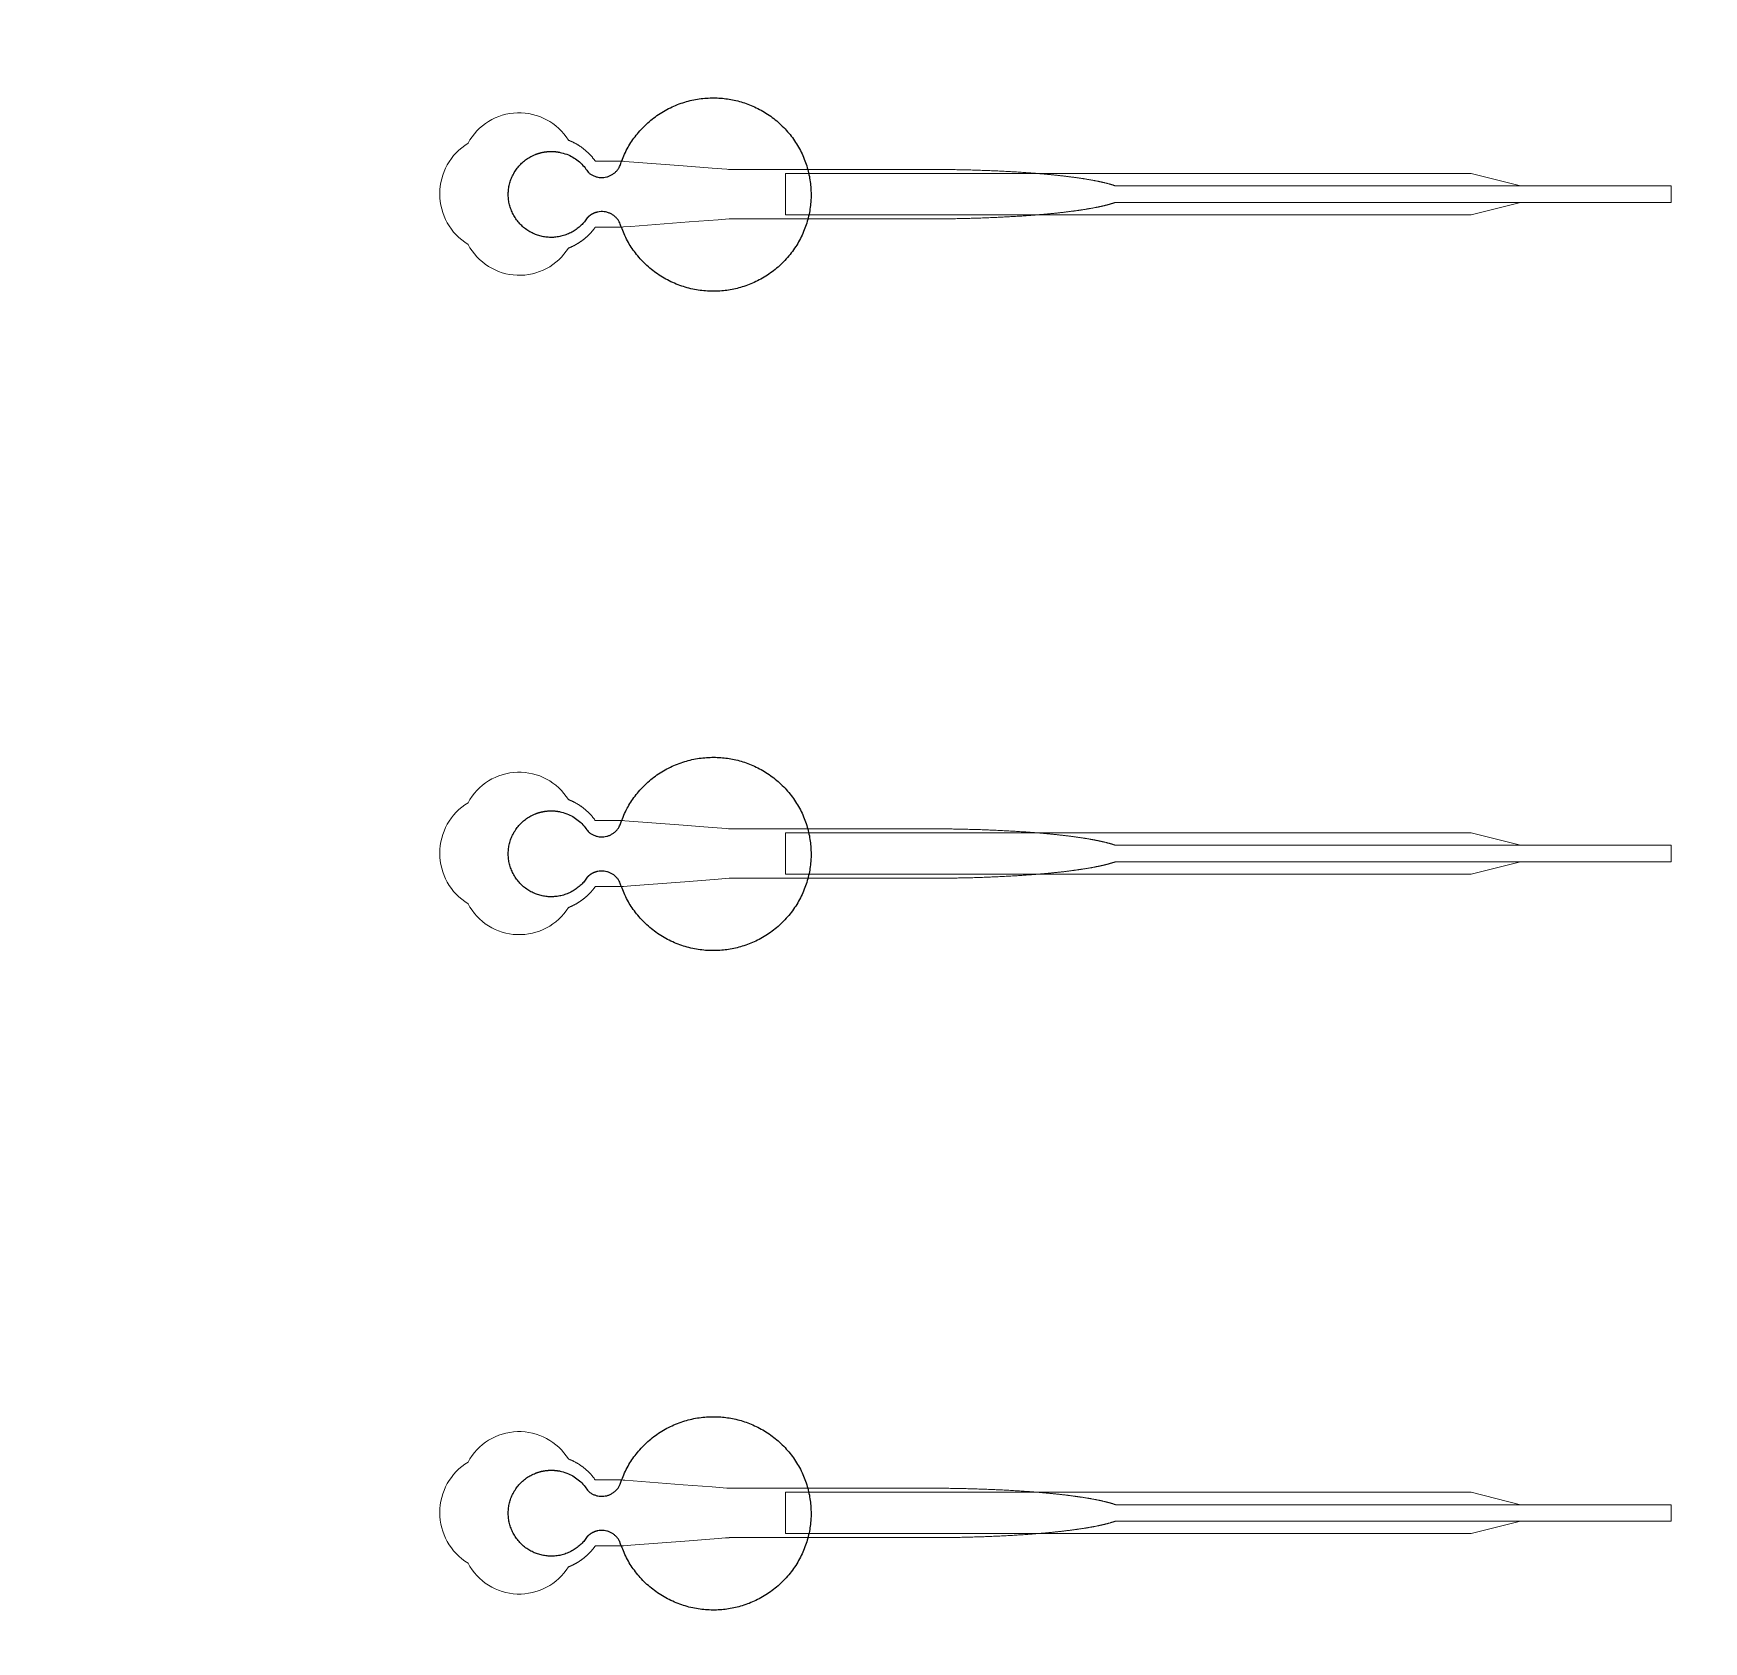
# Model space of a CAD drawing. Header units: inches. Extents: x -52997 to 52003, y -52254 to 52746.
# Drawn here: x 21799 to 26865, y -6397 to -1519 of the extents above; entities that cross this region are included whole.
import ezdxf

# ---------------------------------------------------------------- set-up
doc = ezdxf.new("R2010")
doc.units = ezdxf.units.IN
doc.header["$MEASUREMENT"] = 0
doc.layers.add('1', color=1, linetype='Continuous')
doc.layers.add('2', color=140, linetype='Continuous', lineweight=0)
doc.layers.add('3', color=90, linetype='Continuous', lineweight=0)

msp = doc.modelspace()

# ---------------------------------------------------------------- linework, layer by layer
at = {"layer": '1'}
for points in [[(-16283.4, -47485.7), (0, -47485.7), (16283.4, -47485.7, 5.999107)], [(-16250, -47285.7), (0, -47285.7), (16250, -47285.7, 5.986812)], [(-13685.8, -45485.7), (0, -45485.7), (13685.8, -45485.7, 6.794322)]]:
    msp.add_lwpolyline(points, format="xyb", close=True, dxfattribs=at)
msp.add_circle((-497.2, 245.8), 52500, dxfattribs=at)
for points in [[(23479, -2078.6), (23501.2, -2055.5), (23532.8, -2060.7), (23564.5, -2065.9), (23578.1, -2094.9), (23653.5, -2335.8), (23905.5, -2298.1), (24157.6, -2260.4), (24157.7, -2008.3), (24157.8, -1756.1), (23905.8, -1718.2), (23653.8, -1680.3), (23578.2, -1921.1), (23565, -1949.6), (23534.1, -1955.3), (23503.3, -1961.1), (23480.7, -1939.3), (23429.3, -1855.9), (23334.9, -1882), (23240.5, -1908.1), (23239.3, -2006), (23238.2, -2104), (23331.9, -2132.4), (23425.6, -2160.8), (23479, -2078.6)], [(23479, -4078.6), (23501.2, -4055.5), (23532.8, -4060.7), (23564.5, -4065.9), (23578.1, -4094.9), (23653.5, -4335.8), (23905.5, -4298.1), (24157.6, -4260.4), (24157.7, -4008.3), (24157.8, -3756.1), (23905.8, -3718.2), (23653.8, -3680.3), (23578.2, -3921.1), (23565, -3949.6), (23534.1, -3955.3), (23503.3, -3961.1), (23480.7, -3939.3), (23429.3, -3855.9), (23334.9, -3882), (23240.5, -3908.1), (23239.3, -4006), (23238.2, -4104), (23331.9, -4132.4), (23425.6, -4160.8), (23479, -4078.6)], [(23479, -6078.6), (23501.2, -6055.5), (23532.8, -6060.7), (23564.5, -6065.9), (23578.1, -6094.9), (23653.5, -6335.8), (23905.5, -6298.1), (24157.6, -6260.4), (24157.7, -6008.3), (24157.8, -5756.1), (23905.8, -5718.2), (23653.8, -5680.3), (23578.2, -5921.1), (23565, -5949.6), (23534.1, -5955.3), (23503.3, -5961.1), (23480.7, -5939.3), (23429.3, -5855.9), (23334.9, -5882), (23240.5, -5908.1), (23239.3, -6006), (23238.2, -6104), (23331.9, -6132.4), (23425.6, -6160.8), (23479, -6078.6)]]:
    msp.add_rational_spline(points, [1, 0.884783429184, 1, 0.884783429184, 1, 0.758252289935, 1, 0.758252289935, 1, 0.758252289935, 1, 0.758252289935, 1, 0.888941908896, 1, 0.888941908896, 1, 0.79946124759, 1, 0.79946124759, 1, 0.79946124759, 1, 0.79946124759, 1], degree=2, knots=[0, 0, 0, 0.969535, 0.969535, 1.939069, 1.939069, 3.359405, 3.359405, 4.779741, 4.779741, 6.200078, 6.200078, 7.620414, 7.620414, 8.571947, 8.571947, 9.52348, 9.52348, 10.812277, 10.812277, 12.101074, 12.101074, 13.389871, 13.389871, 14.678668, 14.678668, 14.678668], dxfattribs=at)
at = {"layer": '2'}
for points in [[(-16283.4, -47485.7), (0, -47485.7), (16283.4, -47485.7, 5.999107)], [(-16250, -47285.7), (0, -47285.7), (16250, -47285.7, 5.986812)], [(-13685.8, -45485.7), (0, -45485.7), (13685.8, -45485.7, 6.794322)], [(23421.7, -2170.4), (23422.1, -2170.3), (23422.9, -2170), (23423.8, -2169.7), (23424.6, -2169.3), (23425.5, -2169), (23426.3, -2168.6), (23427.1, -2168.3), (23428, -2167.9), (23428.9, -2167.5), (23429.7, -2167.2), (23430.6, -2166.8), (23431.4, -2166.4), (23432.3, -2166), (23433.1, -2165.6), (23434, -2165.2), (23434.8, -2164.8), (23435.7, -2164.4), (23436.6, -2163.9), (23437.4, -2163.5), (23438.3, -2163.1), (23439.1, -2162.6), (23440, -2162.2), (23440.8, -2161.7), (23441.7, -2161.3), (23442.6, -2160.8), (23443.4, -2160.3), (23444.3, -2159.9), (23445.1, -2159.4), (23446, -2158.9), (23446.8, -2158.4), (23447.7, -2157.9), (23448.5, -2157.4), (23449.4, -2156.9), (23450.2, -2156.4), (23451.1, -2155.8), (23451.9, -2155.3), (23452.8, -2154.8), (23453.6, -2154.2), (23454.5, -2153.7), (23455.3, -2153.1), (23456.2, -2152.6), (23457, -2152), (23457.8, -2151.4), (23458.7, -2150.9), (23459.5, -2150.3), (23460.3, -2149.7), (23461.2, -2149.1), (23462, -2148.5), (23462.8, -2147.9), (23463.6, -2147.3), (23464.4, -2146.7), (23465.3, -2146.1), (23466.1, -2145.5), (23466.9, -2144.8), (23467.7, -2144.2), (23468.5, -2143.6), (23469.3, -2142.9), (23470.1, -2142.3), (23470.9, -2141.7), (23471.6, -2141), (23472.4, -2140.4), (23473.2, -2139.7), (23474, -2139), (23474.8, -2138.4), (23475.5, -2137.7), (23476.3, -2137), (23477.1, -2136.3), (23477.8, -2135.7), (23478.6, -2135), (23479.3, -2134.3), (23480.1, -2133.6), (23480.8, -2132.9), (23481.5, -2132.2), (23482.3, -2131.5), (23483, -2130.8), (23483.7, -2130.1), (23484.4, -2129.3), (23485.1, -2128.6), (23485.8, -2127.9), (23486.5, -2127.2), (23487.2, -2126.4), (23487.9, -2125.7), (23488.6, -2125), (23489.3, -2124.3), (23489.9, -2123.5), (23490.6, -2122.8), (23491.3, -2122), (23491.9, -2121.3), (23492.6, -2120.5), (23493.2, -2119.8), (23493.9, -2119), (23494.5, -2118.3), (23495.1, -2117.5), (23495.8, -2116.8), (23496.4, -2116), (23497, -2115.3), (23497.6, -2114.5), (23498.2, -2113.7), (23498.8, -2113), (23499.4, -2112.2), (23499.9, -2111.4), (23500.5, -2110.7), (23501.1, -2109.9), (23501.6, -2109.1), (23502.2, -2108.4), (23502.7, -2107.6), (23503.3, -2106.8), (23546.9, -2106.8), (23568.7, -2106.8), (23579.6, -2106.8), (23582.3, -2106.8), (23583.6, -2106.8), (23583.7, -2106.8), (23583.7, -2106.8), (23583.7, -2106.8), (23583.7, -2106.8), (23583.7, -2106.8), (23583.8, -2106.8), (23584.2, -2106.8), (23584.8, -2106.7), (23586.2, -2106.6), (23589, -2106.4), (23611.1, -2104.7), (23787.7, -2091.2), (23876, -2084.4), (23898.1, -2082.7), (23909.2, -2081.9), (23909.5, -2081.8), (23909.6, -2081.8), (23909.6, -2081.8), (23909.7, -2081.8), (23909.8, -2081.8), (23910.2, -2081.8), (24170.6, -2081.8), (24176.9, -2081.8), (24189.5, -2081.8), (24290, -2081.8), (24491, -2081.8), (24503.6, -2081.8), (24509.9, -2081.8), (24513, -2081.8), (24514.6, -2081.8), (24515, -2081.8), (24515.2, -2081.8), (24515.3, -2081.8), (24515.3, -2081.8), (24515.3, -2081.8), (24515.4, -2081.8), (24515.9, -2081.8), (24520.5, -2081.8), (24525.1, -2081.8), (24529.7, -2081.8), (24534.4, -2081.8), (24539, -2081.8), (24543.7, -2081.7), (24548.3, -2081.7), (24553, -2081.7), (24557.7, -2081.6), (24562.4, -2081.6), (24567.1, -2081.6), (24571.8, -2081.5), (24576.6, -2081.4), (24581.3, -2081.4), (24586.1, -2081.3), (24590.8, -2081.2), (24595.6, -2081.2), (24600.4, -2081.1), (24605.2, -2081), (24609.9, -2080.9), (24614.7, -2080.8), (24619.5, -2080.7), (24624.4, -2080.6), (24629.2, -2080.5), (24634, -2080.3), (24638.8, -2080.2), (24643.6, -2080.1), (24648.5, -2080), (24653.3, -2079.8), (24658.1, -2079.7), (24662.9, -2079.5), (24667.8, -2079.4), (24672.6, -2079.2), (24677.4, -2079), (24682.3, -2078.9), (24687.1, -2078.7), (24691.9, -2078.5), (24696.8, -2078.3), (24701.6, -2078.1), (24706.4, -2077.9), (24711.2, -2077.7), (24716, -2077.5), (24720.8, -2077.3), (24725.6, -2077.1), (24730.4, -2076.8), (24735.2, -2076.6), (24740, -2076.4), (24744.8, -2076.1), (24749.5, -2075.9), (24754.3, -2075.6), (24759, -2075.4), (24763.7, -2075.1), (24768.5, -2074.8), (24773.2, -2074.6), (24777.9, -2074.3), (24782.5, -2074), (24787.2, -2073.7), (24791.9, -2073.4), (24796.5, -2073.1), (24801.1, -2072.8), (24805.7, -2072.5), (24810.3, -2072.1), (24814.9, -2071.8), (24817.2, -2071.6), (24819.4, -2071.5), (24821.7, -2071.3), (24824, -2071.1), (24826.2, -2071), (24828.5, -2070.8), (24830.7, -2070.6), (24833, -2070.5), (24835.2, -2070.3), (24837.5, -2070.1), (24839.7, -2069.9), (24841.9, -2069.7), (24844.1, -2069.6), (24846.4, -2069.4), (24848.6, -2069.2), (24850.8, -2069), (24853, -2068.8), (24855.2, -2068.6), (24857.4, -2068.5), (24859.5, -2068.3), (24861.7, -2068.1), (24863.9, -2067.9), (24866, -2067.7), (24868.2, -2067.5), (24870.3, -2067.3), (24872.5, -2067.1), (24874.6, -2066.9), (24876.8, -2066.7), (24878.9, -2066.5), (24881, -2066.3), (24883.1, -2066.1), (24885.2, -2065.9), (24887.3, -2065.7), (24889.4, -2065.5), (24891.5, -2065.3), (24893.6, -2065.1), (24895.6, -2064.8), (24897.7, -2064.6), (24899.8, -2064.4), (24901.8, -2064.2), (24903.9, -2064), (24905.9, -2063.8), (24907.9, -2063.5), (24909.9, -2063.3), (24911.9, -2063.1), (24913.9, -2062.9), (24915.9, -2062.7), (24917.9, -2062.4), (24919.9, -2062.2), (24921.9, -2062), (24923.9, -2061.8), (24925.8, -2061.5), (24927.8, -2061.3), (24929.7, -2061.1), (24931.6, -2060.8), (24933.6, -2060.6), (24935.5, -2060.4), (24937.4, -2060.1), (24939.3, -2059.9), (24941.2, -2059.7), (24943.1, -2059.4), (24944.9, -2059.2), (24946.8, -2058.9), (24948.6, -2058.7), (24950.5, -2058.5), (24952.3, -2058.2), (24954.2, -2058), (24956, -2057.7), (24957.8, -2057.5), (24959.6, -2057.2), (24961.4, -2057), (24963.2, -2056.7), (24965, -2056.5), (24966.7, -2056.2), (24968.5, -2056), (24970.2, -2055.7), (24972, -2055.5), (24973.7, -2055.2), (24975.4, -2055), (24977.1, -2054.7), (24978.8, -2054.5), (24980.5, -2054.2), (24982.2, -2053.9), (24983.9, -2053.7), (24985.5, -2053.4), (24987.2, -2053.2), (24988.8, -2052.9), (24990.5, -2052.6), (24992.1, -2052.4), (24993.7, -2052.1), (24995.3, -2051.8), (24996.9, -2051.6), (24998.5, -2051.3), (25000.1, -2051), (25001.6, -2050.8), (25003.2, -2050.5), (25004.7, -2050.2), (25006.3, -2050), (25007.8, -2049.7), (25009.3, -2049.4), (25010.8, -2049.1), (25012.3, -2048.9), (25013.8, -2048.6), (25015.2, -2048.3), (25016.7, -2048), (25018.1, -2047.8), (25019.6, -2047.5), (25021, -2047.2), (25022.4, -2046.9), (25023.8, -2046.6), (25025.2, -2046.4), (25026.6, -2046.1), (25028, -2045.8), (25029.4, -2045.5), (25030.7, -2045.2), (25032.1, -2044.9), (25033.4, -2044.7), (25034.7, -2044.4), (25036, -2044.1), (25037.3, -2043.8), (25038.6, -2043.5), (25039.9, -2043.2), (25041.2, -2043), (25042.4, -2042.7), (25043.7, -2042.4), (25044.9, -2042.1), (25046.1, -2041.8), (25047.4, -2041.5), (25048.6, -2041.2), (25049.7, -2040.9), (25050.9, -2040.6), (25052.1, -2040.3), (25053.3, -2040.1), (25054.4, -2039.8), (25055.5, -2039.5), (25056.7, -2039.2), (25057.8, -2038.9), (25058.9, -2038.6), (25060, -2038.3), (25061.1, -2038), (25062.1, -2037.7), (25063.2, -2037.4), (25064.3, -2037.1), (25065.3, -2036.8), (25066.3, -2036.5), (25067.3, -2036.2), (25068.3, -2035.9), (25069.3, -2035.6), (25070.3, -2035.3), (25071.3, -2035), (25072.3, -2034.7), (25073.2, -2034.4), (25074.1, -2034.1), (25075.1, -2033.8), (25076, -2033.5), (25076.9, -2033.2), (25077.8, -2032.9), (25078.7, -2032.6), (25079.5, -2032.3), (25081, -2031.9), (26766.6, -2032), (26766.6, -1981.8), (25081, -1981.8), (25080.7, -1981.7), (25079.9, -1981.4), (25079, -1981.1), (25078.1, -1980.8), (25077.2, -1980.5), (25076.3, -1980.2), (25075.4, -1979.9), (25074.5, -1979.6), (25073.6, -1979.3), (25072.6, -1979), (25071.6, -1978.7), (25070.7, -1978.4), (25069.7, -1978.1), (25068.7, -1977.8), (25067.7, -1977.5), (25066.7, -1977.2), (25065.6, -1976.9), (25064.6, -1976.6), (25063.6, -1976.3), (25062.5, -1976.1), (25061.4, -1975.8), (25060.3, -1975.5), (25059.3, -1975.2), (25058.1, -1974.9), (25057, -1974.6), (25055.9, -1974.3), (25054.8, -1974), (25053.6, -1973.7), (25052.5, -1973.4), (25051.3, -1973.1), (25050.1, -1972.8), (25048.9, -1972.5), (25047.7, -1972.2), (25046.5, -1971.9), (25045.3, -1971.7), (25044, -1971.4), (25042.8, -1971.1), (25041.5, -1970.8), (25040.3, -1970.5), (25039, -1970.2), (25037.7, -1969.9), (25036.4, -1969.6), (25035.1, -1969.4), (25033.8, -1969.1), (25032.4, -1968.8), (25031.1, -1968.5), (25029.7, -1968.2), (25028.4, -1967.9), (25027, -1967.7), (25025.6, -1967.4), (25024.2, -1967.1), (25022.8, -1966.8), (25021.4, -1966.5), (25019.9, -1966.3), (25018.5, -1966), (25017, -1965.7), (25015.6, -1965.4), (25014.1, -1965.1), (25012.6, -1964.9), (25011.1, -1964.6), (25009.6, -1964.3), (25008.1, -1964), (25006.6, -1963.8), (25005.1, -1963.5), (25003.5, -1963.2), (25002, -1963), (25000.4, -1962.7), (24998.8, -1962.4), (24997.3, -1962.2), (24995.7, -1961.9), (24994.1, -1961.6), (24992.4, -1961.4), (24990.8, -1961.1), (24989.2, -1960.8), (24987.5, -1960.6), (24985.9, -1960.3), (24984.2, -1960), (24982.6, -1959.8), (24980.9, -1959.5), (24979.2, -1959.3), (24977.5, -1959), (24975.8, -1958.7), (24974.1, -1958.5), (24972.3, -1958.2), (24970.6, -1958), (24968.8, -1957.7), (24967.1, -1957.5), (24965.3, -1957.2), (24963.5, -1957), (24961.8, -1956.7), (24960, -1956.5), (24958.2, -1956.2), (24956.4, -1956), (24954.5, -1955.7), (24952.7, -1955.5), (24950.9, -1955.2), (24949, -1955), (24947.2, -1954.8), (24945.3, -1954.5), (24943.4, -1954.3), (24941.6, -1954), (24939.7, -1953.8), (24937.8, -1953.6), (24935.9, -1953.3), (24933.9, -1953.1), (24932, -1952.9), (24930.1, -1952.6), (24928.2, -1952.4), (24926.2, -1952.2), (24924.3, -1951.9), (24922.3, -1951.7), (24920.3, -1951.5), (24918.3, -1951.3), (24916.4, -1951), (24914.4, -1950.8), (24912.4, -1950.6), (24910.4, -1950.4), (24908.3, -1950.2), (24906.3, -1949.9), (24904.3, -1949.7), (24902.2, -1949.5), (24900.2, -1949.3), (24898.1, -1949.1), (24896.1, -1948.9), (24894, -1948.7), (24891.9, -1948.4), (24889.9, -1948.2), (24887.8, -1948), (24885.7, -1947.8), (24883.6, -1947.6), (24881.5, -1947.4), (24879.4, -1947.2), (24877.2, -1947), (24875.1, -1946.8), (24873, -1946.6), (24870.8, -1946.4), (24868.7, -1946.2), (24866.5, -1946), (24864.4, -1945.8), (24862.2, -1945.6), (24860, -1945.4), (24857.9, -1945.3), (24855.7, -1945.1), (24853.5, -1944.9), (24851.3, -1944.7), (24849.1, -1944.5), (24846.9, -1944.3), (24844.7, -1944.1), (24842.5, -1944), (24840.3, -1943.8), (24838, -1943.6), (24835.8, -1943.4), (24833.6, -1943.2), (24831.3, -1943.1), (24829.1, -1942.9), (24826.8, -1942.7), (24824.6, -1942.6), (24822.3, -1942.4), (24820.1, -1942.2), (24817.8, -1942.1), (24813.2, -1941.7), (24808.7, -1941.4), (24804.1, -1941.1), (24799.5, -1940.8), (24794.9, -1940.5), (24790.2, -1940.2), (24785.6, -1939.9), (24780.9, -1939.6), (24776.3, -1939.3), (24771.6, -1939), (24766.9, -1938.7), (24762.2, -1938.5), (24757.5, -1938.2), (24752.7, -1937.9), (24748, -1937.7), (24743.2, -1937.5), (24738.5, -1937.2), (24733.7, -1937), (24729, -1936.7), (24724.2, -1936.5), (24719.4, -1936.3), (24714.6, -1936.1), (24709.8, -1935.9), (24705, -1935.7), (24700.2, -1935.5), (24695.4, -1935.3), (24690.6, -1935.1), (24685.8, -1934.9), (24681, -1934.7), (24676.2, -1934.6), (24671.4, -1934.4), (24666.6, -1934.3), (24661.8, -1934.1), (24657, -1933.9), (24652.2, -1933.8), (24647.4, -1933.7), (24642.6, -1933.5), (24637.8, -1933.4), (24633, -1933.3), (24628.2, -1933.2), (24623.4, -1933.1), (24618.6, -1932.9), (24613.8, -1932.8), (24609.1, -1932.8), (24604.3, -1932.7), (24599.6, -1932.6), (24594.8, -1932.5), (24590.1, -1932.4), (24585.3, -1932.3), (24580.6, -1932.3), (24575.9, -1932.2), (24571.2, -1932.2), (24566.5, -1932.1), (24561.8, -1932.1), (24557.2, -1932), (24552.5, -1932), (24547.9, -1931.9), (24543.2, -1931.9), (24538.6, -1931.9), (24534, -1931.9), (24529.4, -1931.9), (24527.1, -1931.8), (24526.5, -1931.8), (24526.3, -1931.8), (24526.1, -1931.8), (24525.9, -1931.8), (24524.3, -1931.8), (24517.9, -1931.8), (24505.2, -1931.8), (24454.2, -1931.8), (24250.3, -1931.8), (24199.3, -1931.8), (24173.8, -1931.8), (24167.4, -1931.8), (24165.8, -1931.8), (23910.1, -1931.8), (23909.7, -1931.8), (23909.6, -1931.8), (23909.6, -1931.8), (23909.5, -1931.8), (23909.5, -1931.8), (23909.1, -1931.8), (23907.7, -1931.7), (23902.2, -1931.3), (23858.1, -1927.9), (23769.7, -1921.1), (23593.1, -1907.6), (23587.6, -1907.1), (23584.8, -1906.9), (23584.1, -1906.9), (23583.8, -1906.8), (23583.7, -1906.8), (23583.7, -1906.8), (23583.7, -1906.8), (23583.7, -1906.8), (23583.7, -1906.8), (23583.6, -1906.8), (23583.3, -1906.8), (23580.6, -1906.8), (23575.1, -1906.8), (23564.2, -1906.8), (23542.4, -1906.8), (23520.6, -1906.8), (23509.7, -1906.8), (23504.3, -1906.8), (23503.6, -1906.8), (23503.4, -1906.8), (23503.3, -1906.8), (23503.3, -1906.8), (23503.3, -1906.8), (23503.3, -1906.8), (23503.3, -1906.8), (23502.9, -1906.2), (23502.1, -1905.1), (23501.3, -1904), (23500.4, -1902.9), (23499.6, -1901.8), (23498.7, -1900.6), (23497.9, -1899.5), (23497, -1898.4), (23496.1, -1897.3), (23495.2, -1896.2), (23494.3, -1895.1), (23493.4, -1894), (23492.4, -1892.9), (23491.5, -1891.8), (23490.5, -1890.7), (23489.5, -1889.6), (23488.6, -1888.5), (23487.6, -1887.5), (23486.5, -1886.4), (23485.5, -1885.3), (23484.5, -1884.3), (23483.4, -1883.2), (23482.4, -1882.2), (23481.3, -1881.1), (23480.2, -1880.1), (23479.1, -1879), (23478, -1878), (23476.9, -1877), (23475.7, -1876), (23474.6, -1875), (23473.4, -1874), (23472.3, -1873), (23471.1, -1872), (23469.9, -1871), (23468.7, -1870.1), (23467.5, -1869.1), (23466.3, -1868.2), (23465, -1867.2), (23463.8, -1866.3), (23462.5, -1865.4), (23461.3, -1864.5), (23460, -1863.6), (23458.7, -1862.7), (23457.5, -1861.8), (23456.2, -1861), (23454.9, -1860.1), (23453.5, -1859.3), (23452.2, -1858.4), (23450.9, -1857.6), (23449.6, -1856.8), (23448.2, -1856), (23446.9, -1855.2), (23445.5, -1854.4), (23444.1, -1853.6), (23442.8, -1852.9), (23441.4, -1852.1), (23440, -1851.4), (23438.6, -1850.7), (23437.2, -1850), (23435.8, -1849.3), (23434.4, -1848.6), (23433, -1848), (23431.6, -1847.3), (23430.2, -1846.7), (23428.8, -1846.1), (23427.3, -1845.5), (23425.9, -1844.9), (23424.5, -1844.3), (23423, -1843.7), (23421.8, -1843.2, 0.576044), (23117.2, -1852.6, 0.560065), (23117.2, -2159.1, 0.578435)], [(23421.7, -4170.4), (23422.1, -4170.3), (23422.9, -4170), (23423.8, -4169.7), (23424.6, -4169.3), (23425.5, -4169), (23426.3, -4168.6), (23427.1, -4168.3), (23428, -4167.9), (23428.9, -4167.5), (23429.7, -4167.2), (23430.6, -4166.8), (23431.4, -4166.4), (23432.3, -4166), (23433.1, -4165.6), (23434, -4165.2), (23434.8, -4164.8), (23435.7, -4164.4), (23436.6, -4163.9), (23437.4, -4163.5), (23438.3, -4163.1), (23439.1, -4162.6), (23440, -4162.2), (23440.8, -4161.7), (23441.7, -4161.3), (23442.6, -4160.8), (23443.4, -4160.3), (23444.3, -4159.9), (23445.1, -4159.4), (23446, -4158.9), (23446.8, -4158.4), (23447.7, -4157.9), (23448.5, -4157.4), (23449.4, -4156.9), (23450.2, -4156.4), (23451.1, -4155.8), (23451.9, -4155.3), (23452.8, -4154.8), (23453.6, -4154.2), (23454.5, -4153.7), (23455.3, -4153.1), (23456.2, -4152.6), (23457, -4152), (23457.8, -4151.4), (23458.7, -4150.9), (23459.5, -4150.3), (23460.3, -4149.7), (23461.2, -4149.1), (23462, -4148.5), (23462.8, -4147.9), (23463.6, -4147.3), (23464.4, -4146.7), (23465.3, -4146.1), (23466.1, -4145.5), (23466.9, -4144.8), (23467.7, -4144.2), (23468.5, -4143.6), (23469.3, -4142.9), (23470.1, -4142.3), (23470.9, -4141.7), (23471.6, -4141), (23472.4, -4140.4), (23473.2, -4139.7), (23474, -4139), (23474.8, -4138.4), (23475.5, -4137.7), (23476.3, -4137), (23477.1, -4136.3), (23477.8, -4135.7), (23478.6, -4135), (23479.3, -4134.3), (23480.1, -4133.6), (23480.8, -4132.9), (23481.5, -4132.2), (23482.3, -4131.5), (23483, -4130.8), (23483.7, -4130.1), (23484.4, -4129.3), (23485.1, -4128.6), (23485.8, -4127.9), (23486.5, -4127.2), (23487.2, -4126.4), (23487.9, -4125.7), (23488.6, -4125), (23489.3, -4124.3), (23489.9, -4123.5), (23490.6, -4122.8), (23491.3, -4122), (23491.9, -4121.3), (23492.6, -4120.5), (23493.2, -4119.8), (23493.9, -4119), (23494.5, -4118.3), (23495.1, -4117.5), (23495.8, -4116.8), (23496.4, -4116), (23497, -4115.3), (23497.6, -4114.5), (23498.2, -4113.7), (23498.8, -4113), (23499.4, -4112.2), (23499.9, -4111.4), (23500.5, -4110.7), (23501.1, -4109.9), (23501.6, -4109.1), (23502.2, -4108.4), (23502.7, -4107.6), (23503.3, -4106.8), (23546.9, -4106.8), (23568.7, -4106.8), (23579.6, -4106.8), (23582.3, -4106.8), (23583.6, -4106.8), (23583.7, -4106.8), (23583.7, -4106.8), (23583.7, -4106.8), (23583.7, -4106.8), (23583.7, -4106.8), (23583.8, -4106.8), (23584.2, -4106.8), (23584.8, -4106.7), (23586.2, -4106.6), (23589, -4106.4), (23611.1, -4104.7), (23787.7, -4091.2), (23876, -4084.4), (23898.1, -4082.7), (23909.2, -4081.9), (23909.5, -4081.8), (23909.6, -4081.8), (23909.6, -4081.8), (23909.7, -4081.8), (23909.8, -4081.8), (23910.2, -4081.8), (24170.6, -4081.8), (24176.9, -4081.8), (24189.5, -4081.8), (24290, -4081.8), (24491, -4081.8), (24503.6, -4081.8), (24509.9, -4081.8), (24513, -4081.8), (24514.6, -4081.8), (24515, -4081.8), (24515.2, -4081.8), (24515.3, -4081.8), (24515.3, -4081.8), (24515.3, -4081.8), (24515.4, -4081.8), (24515.9, -4081.8), (24520.5, -4081.8), (24525.1, -4081.8), (24529.7, -4081.8), (24534.4, -4081.8), (24539, -4081.8), (24543.7, -4081.7), (24548.3, -4081.7), (24553, -4081.7), (24557.7, -4081.6), (24562.4, -4081.6), (24567.1, -4081.6), (24571.8, -4081.5), (24576.6, -4081.4), (24581.3, -4081.4), (24586.1, -4081.3), (24590.8, -4081.2), (24595.6, -4081.2), (24600.4, -4081.1), (24605.2, -4081), (24609.9, -4080.9), (24614.7, -4080.8), (24619.5, -4080.7), (24624.4, -4080.6), (24629.2, -4080.5), (24634, -4080.3), (24638.8, -4080.2), (24643.6, -4080.1), (24648.5, -4080), (24653.3, -4079.8), (24658.1, -4079.7), (24662.9, -4079.5), (24667.8, -4079.4), (24672.6, -4079.2), (24677.4, -4079), (24682.3, -4078.9), (24687.1, -4078.7), (24691.9, -4078.5), (24696.8, -4078.3), (24701.6, -4078.1), (24706.4, -4077.9), (24711.2, -4077.7), (24716, -4077.5), (24720.8, -4077.3), (24725.6, -4077.1), (24730.4, -4076.8), (24735.2, -4076.6), (24740, -4076.4), (24744.8, -4076.1), (24749.5, -4075.9), (24754.3, -4075.6), (24759, -4075.4), (24763.7, -4075.1), (24768.5, -4074.8), (24773.2, -4074.6), (24777.9, -4074.3), (24782.5, -4074), (24787.2, -4073.7), (24791.9, -4073.4), (24796.5, -4073.1), (24801.1, -4072.8), (24805.7, -4072.5), (24810.3, -4072.1), (24814.9, -4071.8), (24817.2, -4071.6), (24819.4, -4071.5), (24821.7, -4071.3), (24824, -4071.1), (24826.2, -4071), (24828.5, -4070.8), (24830.7, -4070.6), (24833, -4070.5), (24835.2, -4070.3), (24837.5, -4070.1), (24839.7, -4069.9), (24841.9, -4069.7), (24844.1, -4069.6), (24846.4, -4069.4), (24848.6, -4069.2), (24850.8, -4069), (24853, -4068.8), (24855.2, -4068.6), (24857.4, -4068.5), (24859.5, -4068.3), (24861.7, -4068.1), (24863.9, -4067.9), (24866, -4067.7), (24868.2, -4067.5), (24870.3, -4067.3), (24872.5, -4067.1), (24874.6, -4066.9), (24876.8, -4066.7), (24878.9, -4066.5), (24881, -4066.3), (24883.1, -4066.1), (24885.2, -4065.9), (24887.3, -4065.7), (24889.4, -4065.5), (24891.5, -4065.3), (24893.6, -4065.1), (24895.6, -4064.8), (24897.7, -4064.6), (24899.8, -4064.4), (24901.8, -4064.2), (24903.9, -4064), (24905.9, -4063.8), (24907.9, -4063.5), (24909.9, -4063.3), (24911.9, -4063.1), (24913.9, -4062.9), (24915.9, -4062.7), (24917.9, -4062.4), (24919.9, -4062.2), (24921.9, -4062), (24923.9, -4061.8), (24925.8, -4061.5), (24927.8, -4061.3), (24929.7, -4061.1), (24931.6, -4060.8), (24933.6, -4060.6), (24935.5, -4060.4), (24937.4, -4060.1), (24939.3, -4059.9), (24941.2, -4059.7), (24943.1, -4059.4), (24944.9, -4059.2), (24946.8, -4058.9), (24948.6, -4058.7), (24950.5, -4058.5), (24952.3, -4058.2), (24954.2, -4058), (24956, -4057.7), (24957.8, -4057.5), (24959.6, -4057.2), (24961.4, -4057), (24963.2, -4056.7), (24965, -4056.5), (24966.7, -4056.2), (24968.5, -4056), (24970.2, -4055.7), (24972, -4055.5), (24973.7, -4055.2), (24975.4, -4055), (24977.1, -4054.7), (24978.8, -4054.5), (24980.5, -4054.2), (24982.2, -4053.9), (24983.9, -4053.7), (24985.5, -4053.4), (24987.2, -4053.2), (24988.8, -4052.9), (24990.5, -4052.6), (24992.1, -4052.4), (24993.7, -4052.1), (24995.3, -4051.8), (24996.9, -4051.6), (24998.5, -4051.3), (25000.1, -4051), (25001.6, -4050.8), (25003.2, -4050.5), (25004.7, -4050.2), (25006.3, -4050), (25007.8, -4049.7), (25009.3, -4049.4), (25010.8, -4049.1), (25012.3, -4048.9), (25013.8, -4048.6), (25015.2, -4048.3), (25016.7, -4048), (25018.1, -4047.8), (25019.6, -4047.5), (25021, -4047.2), (25022.4, -4046.9), (25023.8, -4046.6), (25025.2, -4046.4), (25026.6, -4046.1), (25028, -4045.8), (25029.4, -4045.5), (25030.7, -4045.2), (25032.1, -4044.9), (25033.4, -4044.7), (25034.7, -4044.4), (25036, -4044.1), (25037.3, -4043.8), (25038.6, -4043.5), (25039.9, -4043.2), (25041.2, -4043), (25042.4, -4042.7), (25043.7, -4042.4), (25044.9, -4042.1), (25046.1, -4041.8), (25047.4, -4041.5), (25048.6, -4041.2), (25049.7, -4040.9), (25050.9, -4040.6), (25052.1, -4040.3), (25053.3, -4040.1), (25054.4, -4039.8), (25055.5, -4039.5), (25056.7, -4039.2), (25057.8, -4038.9), (25058.9, -4038.6), (25060, -4038.3), (25061.1, -4038), (25062.1, -4037.7), (25063.2, -4037.4), (25064.3, -4037.1), (25065.3, -4036.8), (25066.3, -4036.5), (25067.3, -4036.2), (25068.3, -4035.9), (25069.3, -4035.6), (25070.3, -4035.3), (25071.3, -4035), (25072.3, -4034.7), (25073.2, -4034.4), (25074.1, -4034.1), (25075.1, -4033.8), (25076, -4033.5), (25076.9, -4033.2), (25077.8, -4032.9), (25078.7, -4032.6), (25079.5, -4032.3), (25081, -4031.9), (26766.6, -4032), (26766.6, -3981.8), (25081, -3981.8), (25080.7, -3981.7), (25079.9, -3981.4), (25079, -3981.1), (25078.1, -3980.8), (25077.2, -3980.5), (25076.3, -3980.2), (25075.4, -3979.9), (25074.5, -3979.6), (25073.6, -3979.3), (25072.6, -3979), (25071.6, -3978.7), (25070.7, -3978.4), (25069.7, -3978.1), (25068.7, -3977.8), (25067.7, -3977.5), (25066.7, -3977.2), (25065.6, -3976.9), (25064.6, -3976.6), (25063.6, -3976.3), (25062.5, -3976.1), (25061.4, -3975.8), (25060.3, -3975.5), (25059.3, -3975.2), (25058.1, -3974.9), (25057, -3974.6), (25055.9, -3974.3), (25054.8, -3974), (25053.6, -3973.7), (25052.5, -3973.4), (25051.3, -3973.1), (25050.1, -3972.8), (25048.9, -3972.5), (25047.7, -3972.2), (25046.5, -3971.9), (25045.3, -3971.7), (25044, -3971.4), (25042.8, -3971.1), (25041.5, -3970.8), (25040.3, -3970.5), (25039, -3970.2), (25037.7, -3969.9), (25036.4, -3969.6), (25035.1, -3969.4), (25033.8, -3969.1), (25032.4, -3968.8), (25031.1, -3968.5), (25029.7, -3968.2), (25028.4, -3967.9), (25027, -3967.7), (25025.6, -3967.4), (25024.2, -3967.1), (25022.8, -3966.8), (25021.4, -3966.5), (25019.9, -3966.3), (25018.5, -3966), (25017, -3965.7), (25015.6, -3965.4), (25014.1, -3965.1), (25012.6, -3964.9), (25011.1, -3964.6), (25009.6, -3964.3), (25008.1, -3964), (25006.6, -3963.8), (25005.1, -3963.5), (25003.5, -3963.2), (25002, -3963), (25000.4, -3962.7), (24998.8, -3962.4), (24997.3, -3962.2), (24995.7, -3961.9), (24994.1, -3961.6), (24992.4, -3961.4), (24990.8, -3961.1), (24989.2, -3960.8), (24987.5, -3960.6), (24985.9, -3960.3), (24984.2, -3960), (24982.6, -3959.8), (24980.9, -3959.5), (24979.2, -3959.3), (24977.5, -3959), (24975.8, -3958.7), (24974.1, -3958.5), (24972.3, -3958.2), (24970.6, -3958), (24968.8, -3957.7), (24967.1, -3957.5), (24965.3, -3957.2), (24963.5, -3957), (24961.8, -3956.7), (24960, -3956.5), (24958.2, -3956.2), (24956.4, -3956), (24954.5, -3955.7), (24952.7, -3955.5), (24950.9, -3955.2), (24949, -3955), (24947.2, -3954.8), (24945.3, -3954.5), (24943.4, -3954.3), (24941.6, -3954), (24939.7, -3953.8), (24937.8, -3953.6), (24935.9, -3953.3), (24933.9, -3953.1), (24932, -3952.9), (24930.1, -3952.6), (24928.2, -3952.4), (24926.2, -3952.2), (24924.3, -3951.9), (24922.3, -3951.7), (24920.3, -3951.5), (24918.3, -3951.3), (24916.4, -3951), (24914.4, -3950.8), (24912.4, -3950.6), (24910.4, -3950.4), (24908.3, -3950.2), (24906.3, -3949.9), (24904.3, -3949.7), (24902.2, -3949.5), (24900.2, -3949.3), (24898.1, -3949.1), (24896.1, -3948.9), (24894, -3948.7), (24891.9, -3948.4), (24889.9, -3948.2), (24887.8, -3948), (24885.7, -3947.8), (24883.6, -3947.6), (24881.5, -3947.4), (24879.4, -3947.2), (24877.2, -3947), (24875.1, -3946.8), (24873, -3946.6), (24870.8, -3946.4), (24868.7, -3946.2), (24866.5, -3946), (24864.4, -3945.8), (24862.2, -3945.6), (24860, -3945.4), (24857.9, -3945.3), (24855.7, -3945.1), (24853.5, -3944.9), (24851.3, -3944.7), (24849.1, -3944.5), (24846.9, -3944.3), (24844.7, -3944.1), (24842.5, -3944), (24840.3, -3943.8), (24838, -3943.6), (24835.8, -3943.4), (24833.6, -3943.2), (24831.3, -3943.1), (24829.1, -3942.9), (24826.8, -3942.7), (24824.6, -3942.6), (24822.3, -3942.4), (24820.1, -3942.2), (24817.8, -3942.1), (24813.2, -3941.7), (24808.7, -3941.4), (24804.1, -3941.1), (24799.5, -3940.8), (24794.9, -3940.5), (24790.2, -3940.2), (24785.6, -3939.9), (24780.9, -3939.6), (24776.3, -3939.3), (24771.6, -3939), (24766.9, -3938.7), (24762.2, -3938.5), (24757.5, -3938.2), (24752.7, -3937.9), (24748, -3937.7), (24743.2, -3937.5), (24738.5, -3937.2), (24733.7, -3937), (24729, -3936.7), (24724.2, -3936.5), (24719.4, -3936.3), (24714.6, -3936.1), (24709.8, -3935.9), (24705, -3935.7), (24700.2, -3935.5), (24695.4, -3935.3), (24690.6, -3935.1), (24685.8, -3934.9), (24681, -3934.7), (24676.2, -3934.6), (24671.4, -3934.4), (24666.6, -3934.3), (24661.8, -3934.1), (24657, -3933.9), (24652.2, -3933.8), (24647.4, -3933.7), (24642.6, -3933.5), (24637.8, -3933.4), (24633, -3933.3), (24628.2, -3933.2), (24623.4, -3933.1), (24618.6, -3932.9), (24613.8, -3932.8), (24609.1, -3932.8), (24604.3, -3932.7), (24599.6, -3932.6), (24594.8, -3932.5), (24590.1, -3932.4), (24585.3, -3932.3), (24580.6, -3932.3), (24575.9, -3932.2), (24571.2, -3932.2), (24566.5, -3932.1), (24561.8, -3932.1), (24557.2, -3932), (24552.5, -3932), (24547.9, -3931.9), (24543.2, -3931.9), (24538.6, -3931.9), (24534, -3931.9), (24529.4, -3931.9), (24527.1, -3931.8), (24526.5, -3931.8), (24526.3, -3931.8), (24526.1, -3931.8), (24525.9, -3931.8), (24524.3, -3931.8), (24517.9, -3931.8), (24505.2, -3931.8), (24454.2, -3931.8), (24250.3, -3931.8), (24199.3, -3931.8), (24173.8, -3931.8), (24167.4, -3931.8), (24165.8, -3931.8), (23910.1, -3931.8), (23909.7, -3931.8), (23909.6, -3931.8), (23909.6, -3931.8), (23909.5, -3931.8), (23909.5, -3931.8), (23909.1, -3931.8), (23907.7, -3931.7), (23902.2, -3931.3), (23858.1, -3927.9), (23769.7, -3921.1), (23593.1, -3907.6), (23587.6, -3907.1), (23584.8, -3906.9), (23584.1, -3906.9), (23583.8, -3906.8), (23583.7, -3906.8), (23583.7, -3906.8), (23583.7, -3906.8), (23583.7, -3906.8), (23583.7, -3906.8), (23583.6, -3906.8), (23583.3, -3906.8), (23580.6, -3906.8), (23575.1, -3906.8), (23564.2, -3906.8), (23542.4, -3906.8), (23520.6, -3906.8), (23509.7, -3906.8), (23504.3, -3906.8), (23503.6, -3906.8), (23503.4, -3906.8), (23503.3, -3906.8), (23503.3, -3906.8), (23503.3, -3906.8), (23503.3, -3906.8), (23503.3, -3906.8), (23502.9, -3906.2), (23502.1, -3905.1), (23501.3, -3904), (23500.4, -3902.9), (23499.6, -3901.8), (23498.7, -3900.6), (23497.9, -3899.5), (23497, -3898.4), (23496.1, -3897.3), (23495.2, -3896.2), (23494.3, -3895.1), (23493.4, -3894), (23492.4, -3892.9), (23491.5, -3891.8), (23490.5, -3890.7), (23489.5, -3889.6), (23488.6, -3888.5), (23487.6, -3887.5), (23486.5, -3886.4), (23485.5, -3885.3), (23484.5, -3884.3), (23483.4, -3883.2), (23482.4, -3882.2), (23481.3, -3881.1), (23480.2, -3880.1), (23479.1, -3879), (23478, -3878), (23476.9, -3877), (23475.7, -3876), (23474.6, -3875), (23473.4, -3874), (23472.3, -3873), (23471.1, -3872), (23469.9, -3871), (23468.7, -3870.1), (23467.5, -3869.1), (23466.3, -3868.2), (23465, -3867.2), (23463.8, -3866.3), (23462.5, -3865.4), (23461.3, -3864.5), (23460, -3863.6), (23458.7, -3862.7), (23457.5, -3861.8), (23456.2, -3861), (23454.9, -3860.1), (23453.5, -3859.3), (23452.2, -3858.4), (23450.9, -3857.6), (23449.6, -3856.8), (23448.2, -3856), (23446.9, -3855.2), (23445.5, -3854.4), (23444.1, -3853.6), (23442.8, -3852.9), (23441.4, -3852.1), (23440, -3851.4), (23438.6, -3850.7), (23437.2, -3850), (23435.8, -3849.3), (23434.4, -3848.6), (23433, -3848), (23431.6, -3847.3), (23430.2, -3846.7), (23428.8, -3846.1), (23427.3, -3845.5), (23425.9, -3844.9), (23424.5, -3844.3), (23423, -3843.7), (23421.8, -3843.2, 0.576044), (23117.2, -3852.6, 0.560065), (23117.2, -4159.1, 0.578435)], [(23421.7, -6170.4), (23422.1, -6170.3), (23422.9, -6170), (23423.8, -6169.7), (23424.6, -6169.3), (23425.5, -6169), (23426.3, -6168.6), (23427.1, -6168.3), (23428, -6167.9), (23428.9, -6167.5), (23429.7, -6167.2), (23430.6, -6166.8), (23431.4, -6166.4), (23432.3, -6166), (23433.1, -6165.6), (23434, -6165.2), (23434.8, -6164.8), (23435.7, -6164.4), (23436.6, -6163.9), (23437.4, -6163.5), (23438.3, -6163.1), (23439.1, -6162.6), (23440, -6162.2), (23440.8, -6161.7), (23441.7, -6161.3), (23442.6, -6160.8), (23443.4, -6160.3), (23444.3, -6159.9), (23445.1, -6159.4), (23446, -6158.9), (23446.8, -6158.4), (23447.7, -6157.9), (23448.5, -6157.4), (23449.4, -6156.9), (23450.2, -6156.4), (23451.1, -6155.8), (23451.9, -6155.3), (23452.8, -6154.8), (23453.6, -6154.2), (23454.5, -6153.7), (23455.3, -6153.1), (23456.2, -6152.6), (23457, -6152), (23457.8, -6151.4), (23458.7, -6150.9), (23459.5, -6150.3), (23460.3, -6149.7), (23461.2, -6149.1), (23462, -6148.5), (23462.8, -6147.9), (23463.6, -6147.3), (23464.4, -6146.7), (23465.3, -6146.1), (23466.1, -6145.5), (23466.9, -6144.8), (23467.7, -6144.2), (23468.5, -6143.6), (23469.3, -6142.9), (23470.1, -6142.3), (23470.9, -6141.7), (23471.6, -6141), (23472.4, -6140.4), (23473.2, -6139.7), (23474, -6139), (23474.8, -6138.4), (23475.5, -6137.7), (23476.3, -6137), (23477.1, -6136.3), (23477.8, -6135.7), (23478.6, -6135), (23479.3, -6134.3), (23480.1, -6133.6), (23480.8, -6132.9), (23481.5, -6132.2), (23482.3, -6131.5), (23483, -6130.8), (23483.7, -6130.1), (23484.4, -6129.3), (23485.1, -6128.6), (23485.8, -6127.9), (23486.5, -6127.2), (23487.2, -6126.4), (23487.9, -6125.7), (23488.6, -6125), (23489.3, -6124.3), (23489.9, -6123.5), (23490.6, -6122.8), (23491.3, -6122), (23491.9, -6121.3), (23492.6, -6120.5), (23493.2, -6119.8), (23493.9, -6119), (23494.5, -6118.3), (23495.1, -6117.5), (23495.8, -6116.8), (23496.4, -6116), (23497, -6115.3), (23497.6, -6114.5), (23498.2, -6113.7), (23498.8, -6113), (23499.4, -6112.2), (23499.9, -6111.4), (23500.5, -6110.7), (23501.1, -6109.9), (23501.6, -6109.1), (23502.2, -6108.4), (23502.7, -6107.6), (23503.3, -6106.8), (23546.9, -6106.8), (23568.7, -6106.8), (23579.6, -6106.8), (23582.3, -6106.8), (23583.6, -6106.8), (23583.7, -6106.8), (23583.7, -6106.8), (23583.7, -6106.8), (23583.7, -6106.8), (23583.7, -6106.8), (23583.8, -6106.8), (23584.2, -6106.8), (23584.8, -6106.7), (23586.2, -6106.6), (23589, -6106.4), (23611.1, -6104.7), (23787.7, -6091.2), (23876, -6084.4), (23898.1, -6082.7), (23909.2, -6081.9), (23909.5, -6081.8), (23909.6, -6081.8), (23909.6, -6081.8), (23909.7, -6081.8), (23909.8, -6081.8), (23910.2, -6081.8), (24170.6, -6081.8), (24176.9, -6081.8), (24189.5, -6081.8), (24290, -6081.8), (24491, -6081.8), (24503.6, -6081.8), (24509.9, -6081.8), (24513, -6081.8), (24514.6, -6081.8), (24515, -6081.8), (24515.2, -6081.8), (24515.3, -6081.8), (24515.3, -6081.8), (24515.3, -6081.8), (24515.4, -6081.8), (24515.9, -6081.8), (24520.5, -6081.8), (24525.1, -6081.8), (24529.7, -6081.8), (24534.4, -6081.8), (24539, -6081.8), (24543.7, -6081.7), (24548.3, -6081.7), (24553, -6081.7), (24557.7, -6081.6), (24562.4, -6081.6), (24567.1, -6081.6), (24571.8, -6081.5), (24576.6, -6081.4), (24581.3, -6081.4), (24586.1, -6081.3), (24590.8, -6081.2), (24595.6, -6081.2), (24600.4, -6081.1), (24605.2, -6081), (24609.9, -6080.9), (24614.7, -6080.8), (24619.5, -6080.7), (24624.4, -6080.6), (24629.2, -6080.5), (24634, -6080.3), (24638.8, -6080.2), (24643.6, -6080.1), (24648.5, -6080), (24653.3, -6079.8), (24658.1, -6079.7), (24662.9, -6079.5), (24667.8, -6079.4), (24672.6, -6079.2), (24677.4, -6079), (24682.3, -6078.9), (24687.1, -6078.7), (24691.9, -6078.5), (24696.8, -6078.3), (24701.6, -6078.1), (24706.4, -6077.9), (24711.2, -6077.7), (24716, -6077.5), (24720.8, -6077.3), (24725.6, -6077.1), (24730.4, -6076.8), (24735.2, -6076.6), (24740, -6076.4), (24744.8, -6076.1), (24749.5, -6075.9), (24754.3, -6075.6), (24759, -6075.4), (24763.7, -6075.1), (24768.5, -6074.8), (24773.2, -6074.6), (24777.9, -6074.3), (24782.5, -6074), (24787.2, -6073.7), (24791.9, -6073.4), (24796.5, -6073.1), (24801.1, -6072.8), (24805.7, -6072.5), (24810.3, -6072.1), (24814.9, -6071.8), (24817.2, -6071.6), (24819.4, -6071.5), (24821.7, -6071.3), (24824, -6071.1), (24826.2, -6071), (24828.5, -6070.8), (24830.7, -6070.6), (24833, -6070.5), (24835.2, -6070.3), (24837.5, -6070.1), (24839.7, -6069.9), (24841.9, -6069.7), (24844.1, -6069.6), (24846.4, -6069.4), (24848.6, -6069.2), (24850.8, -6069), (24853, -6068.8), (24855.2, -6068.6), (24857.4, -6068.5), (24859.5, -6068.3), (24861.7, -6068.1), (24863.9, -6067.9), (24866, -6067.7), (24868.2, -6067.5), (24870.3, -6067.3), (24872.5, -6067.1), (24874.6, -6066.9), (24876.8, -6066.7), (24878.9, -6066.5), (24881, -6066.3), (24883.1, -6066.1), (24885.2, -6065.9), (24887.3, -6065.7), (24889.4, -6065.5), (24891.5, -6065.3), (24893.6, -6065.1), (24895.6, -6064.8), (24897.7, -6064.6), (24899.8, -6064.4), (24901.8, -6064.2), (24903.9, -6064), (24905.9, -6063.8), (24907.9, -6063.5), (24909.9, -6063.3), (24911.9, -6063.1), (24913.9, -6062.9), (24915.9, -6062.7), (24917.9, -6062.4), (24919.9, -6062.2), (24921.9, -6062), (24923.9, -6061.8), (24925.8, -6061.5), (24927.8, -6061.3), (24929.7, -6061.1), (24931.6, -6060.8), (24933.6, -6060.6), (24935.5, -6060.4), (24937.4, -6060.1), (24939.3, -6059.9), (24941.2, -6059.7), (24943.1, -6059.4), (24944.9, -6059.2), (24946.8, -6058.9), (24948.6, -6058.7), (24950.5, -6058.5), (24952.3, -6058.2), (24954.2, -6058), (24956, -6057.7), (24957.8, -6057.5), (24959.6, -6057.2), (24961.4, -6057), (24963.2, -6056.7), (24965, -6056.5), (24966.7, -6056.2), (24968.5, -6056), (24970.2, -6055.7), (24972, -6055.5), (24973.7, -6055.2), (24975.4, -6055), (24977.1, -6054.7), (24978.8, -6054.5), (24980.5, -6054.2), (24982.2, -6053.9), (24983.9, -6053.7), (24985.5, -6053.4), (24987.2, -6053.2), (24988.8, -6052.9), (24990.5, -6052.6), (24992.1, -6052.4), (24993.7, -6052.1), (24995.3, -6051.8), (24996.9, -6051.6), (24998.5, -6051.3), (25000.1, -6051), (25001.6, -6050.8), (25003.2, -6050.5), (25004.7, -6050.2), (25006.3, -6050), (25007.8, -6049.7), (25009.3, -6049.4), (25010.8, -6049.1), (25012.3, -6048.9), (25013.8, -6048.6), (25015.2, -6048.3), (25016.7, -6048), (25018.1, -6047.8), (25019.6, -6047.5), (25021, -6047.2), (25022.4, -6046.9), (25023.8, -6046.6), (25025.2, -6046.4), (25026.6, -6046.1), (25028, -6045.8), (25029.4, -6045.5), (25030.7, -6045.2), (25032.1, -6044.9), (25033.4, -6044.7), (25034.7, -6044.4), (25036, -6044.1), (25037.3, -6043.8), (25038.6, -6043.5), (25039.9, -6043.2), (25041.2, -6043), (25042.4, -6042.7), (25043.7, -6042.4), (25044.9, -6042.1), (25046.1, -6041.8), (25047.4, -6041.5), (25048.6, -6041.2), (25049.7, -6040.9), (25050.9, -6040.6), (25052.1, -6040.3), (25053.3, -6040.1), (25054.4, -6039.8), (25055.5, -6039.5), (25056.7, -6039.2), (25057.8, -6038.9), (25058.9, -6038.6), (25060, -6038.3), (25061.1, -6038), (25062.1, -6037.7), (25063.2, -6037.4), (25064.3, -6037.1), (25065.3, -6036.8), (25066.3, -6036.5), (25067.3, -6036.2), (25068.3, -6035.9), (25069.3, -6035.6), (25070.3, -6035.3), (25071.3, -6035), (25072.3, -6034.7), (25073.2, -6034.4), (25074.1, -6034.1), (25075.1, -6033.8), (25076, -6033.5), (25076.9, -6033.2), (25077.8, -6032.9), (25078.7, -6032.6), (25079.5, -6032.3), (25081, -6031.9), (26766.6, -6032), (26766.6, -5981.8), (25081, -5981.8), (25080.7, -5981.7), (25079.9, -5981.4), (25079, -5981.1), (25078.1, -5980.8), (25077.2, -5980.5), (25076.3, -5980.2), (25075.4, -5979.9), (25074.5, -5979.6), (25073.6, -5979.3), (25072.6, -5979), (25071.6, -5978.7), (25070.7, -5978.4), (25069.7, -5978.1), (25068.7, -5977.8), (25067.7, -5977.5), (25066.7, -5977.2), (25065.6, -5976.9), (25064.6, -5976.6), (25063.6, -5976.3), (25062.5, -5976.1), (25061.4, -5975.8), (25060.3, -5975.5), (25059.3, -5975.2), (25058.1, -5974.9), (25057, -5974.6), (25055.9, -5974.3), (25054.8, -5974), (25053.6, -5973.7), (25052.5, -5973.4), (25051.3, -5973.1), (25050.1, -5972.8), (25048.9, -5972.5), (25047.7, -5972.2), (25046.5, -5971.9), (25045.3, -5971.7), (25044, -5971.4), (25042.8, -5971.1), (25041.5, -5970.8), (25040.3, -5970.5), (25039, -5970.2), (25037.7, -5969.9), (25036.4, -5969.6), (25035.1, -5969.4), (25033.8, -5969.1), (25032.4, -5968.8), (25031.1, -5968.5), (25029.7, -5968.2), (25028.4, -5967.9), (25027, -5967.7), (25025.6, -5967.4), (25024.2, -5967.1), (25022.8, -5966.8), (25021.4, -5966.5), (25019.9, -5966.3), (25018.5, -5966), (25017, -5965.7), (25015.6, -5965.4), (25014.1, -5965.1), (25012.6, -5964.9), (25011.1, -5964.6), (25009.6, -5964.3), (25008.1, -5964), (25006.6, -5963.8), (25005.1, -5963.5), (25003.5, -5963.2), (25002, -5963), (25000.4, -5962.7), (24998.8, -5962.4), (24997.3, -5962.2), (24995.7, -5961.9), (24994.1, -5961.6), (24992.4, -5961.4), (24990.8, -5961.1), (24989.2, -5960.8), (24987.5, -5960.6), (24985.9, -5960.3), (24984.2, -5960), (24982.6, -5959.8), (24980.9, -5959.5), (24979.2, -5959.3), (24977.5, -5959), (24975.8, -5958.7), (24974.1, -5958.5), (24972.3, -5958.2), (24970.6, -5958), (24968.8, -5957.7), (24967.1, -5957.5), (24965.3, -5957.2), (24963.5, -5957), (24961.8, -5956.7), (24960, -5956.5), (24958.2, -5956.2), (24956.4, -5956), (24954.5, -5955.7), (24952.7, -5955.5), (24950.9, -5955.2), (24949, -5955), (24947.2, -5954.8), (24945.3, -5954.5), (24943.4, -5954.3), (24941.6, -5954), (24939.7, -5953.8), (24937.8, -5953.6), (24935.9, -5953.3), (24933.9, -5953.1), (24932, -5952.9), (24930.1, -5952.6), (24928.2, -5952.4), (24926.2, -5952.2), (24924.3, -5951.9), (24922.3, -5951.7), (24920.3, -5951.5), (24918.3, -5951.3), (24916.4, -5951), (24914.4, -5950.8), (24912.4, -5950.6), (24910.4, -5950.4), (24908.3, -5950.2), (24906.3, -5949.9), (24904.3, -5949.7), (24902.2, -5949.5), (24900.2, -5949.3), (24898.1, -5949.1), (24896.1, -5948.9), (24894, -5948.7), (24891.9, -5948.4), (24889.9, -5948.2), (24887.8, -5948), (24885.7, -5947.8), (24883.6, -5947.6), (24881.5, -5947.4), (24879.4, -5947.2), (24877.2, -5947), (24875.1, -5946.8), (24873, -5946.6), (24870.8, -5946.4), (24868.7, -5946.2), (24866.5, -5946), (24864.4, -5945.8), (24862.2, -5945.6), (24860, -5945.4), (24857.9, -5945.3), (24855.7, -5945.1), (24853.5, -5944.9), (24851.3, -5944.7), (24849.1, -5944.5), (24846.9, -5944.3), (24844.7, -5944.1), (24842.5, -5944), (24840.3, -5943.8), (24838, -5943.6), (24835.8, -5943.4), (24833.6, -5943.2), (24831.3, -5943.1), (24829.1, -5942.9), (24826.8, -5942.7), (24824.6, -5942.6), (24822.3, -5942.4), (24820.1, -5942.2), (24817.8, -5942.1), (24813.2, -5941.7), (24808.7, -5941.4), (24804.1, -5941.1), (24799.5, -5940.8), (24794.9, -5940.5), (24790.2, -5940.2), (24785.6, -5939.9), (24780.9, -5939.6), (24776.3, -5939.3), (24771.6, -5939), (24766.9, -5938.7), (24762.2, -5938.5), (24757.5, -5938.2), (24752.7, -5937.9), (24748, -5937.7), (24743.2, -5937.5), (24738.5, -5937.2), (24733.7, -5937), (24729, -5936.7), (24724.2, -5936.5), (24719.4, -5936.3), (24714.6, -5936.1), (24709.8, -5935.9), (24705, -5935.7), (24700.2, -5935.5), (24695.4, -5935.3), (24690.6, -5935.1), (24685.8, -5934.9), (24681, -5934.7), (24676.2, -5934.6), (24671.4, -5934.4), (24666.6, -5934.3), (24661.8, -5934.1), (24657, -5933.9), (24652.2, -5933.8), (24647.4, -5933.7), (24642.6, -5933.5), (24637.8, -5933.4), (24633, -5933.3), (24628.2, -5933.2), (24623.4, -5933.1), (24618.6, -5932.9), (24613.8, -5932.8), (24609.1, -5932.8), (24604.3, -5932.7), (24599.6, -5932.6), (24594.8, -5932.5), (24590.1, -5932.4), (24585.3, -5932.3), (24580.6, -5932.3), (24575.9, -5932.2), (24571.2, -5932.2), (24566.5, -5932.1), (24561.8, -5932.1), (24557.2, -5932), (24552.5, -5932), (24547.9, -5931.9), (24543.2, -5931.9), (24538.6, -5931.9), (24534, -5931.9), (24529.4, -5931.9), (24527.1, -5931.8), (24526.5, -5931.8), (24526.3, -5931.8), (24526.1, -5931.8), (24525.9, -5931.8), (24524.3, -5931.8), (24517.9, -5931.8), (24505.2, -5931.8), (24454.2, -5931.8), (24250.3, -5931.8), (24199.3, -5931.8), (24173.8, -5931.8), (24167.4, -5931.8), (24165.8, -5931.8), (23910.1, -5931.8), (23909.7, -5931.8), (23909.6, -5931.8), (23909.6, -5931.8), (23909.5, -5931.8), (23909.5, -5931.8), (23909.1, -5931.8), (23907.7, -5931.7), (23902.2, -5931.3), (23858.1, -5927.9), (23769.7, -5921.1), (23593.1, -5907.6), (23587.6, -5907.1), (23584.8, -5906.9), (23584.1, -5906.9), (23583.8, -5906.8), (23583.7, -5906.8), (23583.7, -5906.8), (23583.7, -5906.8), (23583.7, -5906.8), (23583.7, -5906.8), (23583.6, -5906.8), (23583.3, -5906.8), (23580.6, -5906.8), (23575.1, -5906.8), (23564.2, -5906.8), (23542.4, -5906.8), (23520.6, -5906.8), (23509.7, -5906.8), (23504.3, -5906.8), (23503.6, -5906.8), (23503.4, -5906.8), (23503.3, -5906.8), (23503.3, -5906.8), (23503.3, -5906.8), (23503.3, -5906.8), (23503.3, -5906.8), (23502.9, -5906.2), (23502.1, -5905.1), (23501.3, -5904), (23500.4, -5902.9), (23499.6, -5901.8), (23498.7, -5900.6), (23497.9, -5899.5), (23497, -5898.4), (23496.1, -5897.3), (23495.2, -5896.2), (23494.3, -5895.1), (23493.4, -5894), (23492.4, -5892.9), (23491.5, -5891.8), (23490.5, -5890.7), (23489.5, -5889.6), (23488.6, -5888.5), (23487.6, -5887.5), (23486.5, -5886.4), (23485.5, -5885.3), (23484.5, -5884.3), (23483.4, -5883.2), (23482.4, -5882.2), (23481.3, -5881.1), (23480.2, -5880.1), (23479.1, -5879), (23478, -5878), (23476.9, -5877), (23475.7, -5876), (23474.6, -5875), (23473.4, -5874), (23472.3, -5873), (23471.1, -5872), (23469.9, -5871), (23468.7, -5870.1), (23467.5, -5869.1), (23466.3, -5868.2), (23465, -5867.2), (23463.8, -5866.3), (23462.5, -5865.4), (23461.3, -5864.5), (23460, -5863.6), (23458.7, -5862.7), (23457.5, -5861.8), (23456.2, -5861), (23454.9, -5860.1), (23453.5, -5859.3), (23452.2, -5858.4), (23450.9, -5857.6), (23449.6, -5856.8), (23448.2, -5856), (23446.9, -5855.2), (23445.5, -5854.4), (23444.1, -5853.6), (23442.8, -5852.9), (23441.4, -5852.1), (23440, -5851.4), (23438.6, -5850.7), (23437.2, -5850), (23435.8, -5849.3), (23434.4, -5848.6), (23433, -5848), (23431.6, -5847.3), (23430.2, -5846.7), (23428.8, -5846.1), (23427.3, -5845.5), (23425.9, -5844.9), (23424.5, -5844.3), (23423, -5843.7), (23421.8, -5843.2, 0.576044), (23117.2, -5852.6, 0.560065), (23117.2, -6159.1, 0.578435)]]:
    msp.add_lwpolyline(points, format="xyb", close=True, dxfattribs=at)
for points in [[(24165.9, -2081.8), (24167.5, -2081.8), (24170.6, -2081.8)], [(24165.9, -4081.8), (24167.5, -4081.8), (24170.6, -4081.8)], [(24165.9, -6081.8), (24167.5, -6081.8), (24170.6, -6081.8)]]:
    msp.add_lwpolyline(points, dxfattribs=at)
msp.add_circle((-497.2, 245.8), 52500, dxfattribs=at)
at = {"layer": '3'}
for points in [[(-16283.4, -47485.7), (0, -47485.7), (16283.4, -47485.7, 5.999107)], [(-16283.4, -47485.7), (0, -47485.7), (16283.4, -47485.7, 5.999107)], [(-16250, -47285.7), (0, -47285.7), (16250, -47285.7, 5.986812)], [(-16250, -47285.7), (0, -47285.7), (16250, -47285.7, 5.986812)], [(-13685.8, -45485.7), (0, -45485.7), (13685.8, -45485.7, 6.794322)], [(-13685.8, -45485.7), (0, -45485.7), (13685.8, -45485.7, 6.794322)]]:
    msp.add_lwpolyline(points, format="xyb", close=True, dxfattribs=at)
for points in [[(24080.2, -1944.3), (26159.7, -1944.3), (26309.7, -1981.8), (26766.6, -1981.8), (26766.6, -2031.8), (26309.7, -2031.8), (26159.7, -2069.3), (24080.2, -2069.3)], [(24080.2, -3944.3), (26159.7, -3944.3), (26309.7, -3981.8), (26766.6, -3981.8), (26766.6, -4031.8), (26309.7, -4031.8), (26159.7, -4069.3), (24080.2, -4069.3)], [(24080.2, -5944.3), (26159.7, -5944.3), (26309.7, -5981.8), (26766.6, -5981.8), (26766.6, -6031.8), (26309.7, -6031.8), (26159.7, -6069.3), (24080.2, -6069.3)]]:
    msp.add_lwpolyline(points, close=True, dxfattribs=at)
msp.add_circle((-497.2, 245.8), 52500, dxfattribs=at)
msp.add_circle((-497.2, 245.8), 52500, dxfattribs=at)

doc.saveas('drawing.dxf')
